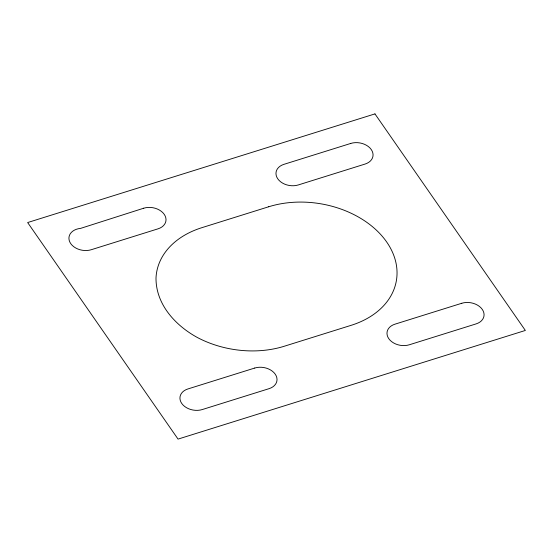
<?xml version="1.0" encoding="UTF-8"?>
<svg xmlns="http://www.w3.org/2000/svg" width="553" height="553" viewBox="0 0 553 553"><rect width="100%" height="100%" fill="white"/><g stroke="black" fill="none" stroke-linecap="round" stroke-linejoin="round"><path stroke-width="0.83" d="M143.704 208.211L80.62 228.375A15.256 10.991 9.4 0 0 69.899 242.214A15.256 10.991 9.4 0 0 91.238 249.728L158.027 228.831A15.256 10.991 9.4 0 0 164.227 214.343A15.256 10.991 9.4 0 0 143.704 208.211M374.955 113.897L27.65 222.548L178.045 439.103L525.35 330.452L374.955 113.897M350.754 143.434L283.966 164.331A15.256 10.991 9.4 0 0 277.765 178.819A15.256 10.991 9.4 0 0 298.288 184.951L365.077 164.054A15.256 10.991 9.4 0 0 371.27 149.566A15.256 10.991 9.4 0 0 350.754 143.434M268.717 206.76L201.928 227.656A87.713 63.201 9.4 0 0 156.001 278.111C155.891 304.371 175.329 325.406 197.179 337.406A87.713 63.201 9.4 0 0 284.283 346.24L351.072 325.344A87.713 63.201 9.4 0 0 386.699 242.02A87.713 63.201 9.4 0 0 268.717 206.76M254.712 368.049L187.923 388.946A15.256 10.991 9.4 0 0 181.73 403.434A15.256 10.991 9.4 0 0 202.246 409.566L269.034 388.669A15.256 10.991 9.4 0 0 275.235 374.181A15.256 10.991 9.4 0 0 254.712 368.049M461.762 303.272L394.973 324.169A15.256 10.991 9.4 0 0 388.773 338.657A15.256 10.991 9.4 0 0 409.296 344.789L476.085 323.899A15.256 10.991 9.4 0 0 482.278 309.404A15.256 10.991 9.4 0 0 461.762 303.272"/></g></svg>
